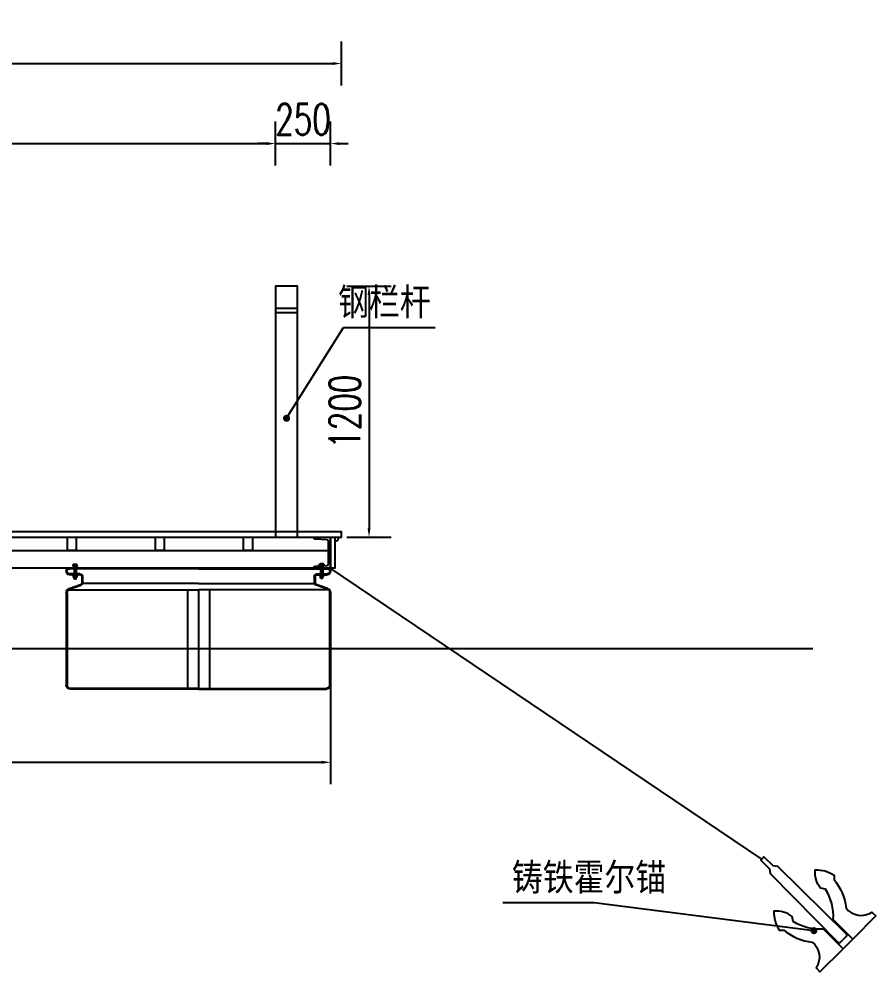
# Model space of a CAD drawing. Header units: millimetres. Extents: x -1471591 to 944464, y -468930 to 547002.
# Drawn here: x -852158 to -848267, y 29741 to 34067 of the extents above; entities that cross this region are included whole.
import ezdxf

# ---------------------------------------------------------------- set-up
doc = ezdxf.new("R2010")
doc.units = ezdxf.units.MM
doc.header["$LTSCALE"] = 10
doc.header["$PDMODE"] = 35
for name, color, linetype in [('DIM_LEAD', 3, 'Continuous'), ('L-WATER水景', 5, 'Continuous'), ('PUB_TEXT', 7, 'Continuous'), ('W-FLOAT_BOWL浮筒', 253, 'Continuous'), ('W-PLASTIC_RAILINGS塑木栏杆', 210, 'Continuous'), ('W-STEEL_FRAME钢架', 3, 'Continuous'), ('W-STEEL_KEEL钢龙骨', 5, 'Continuous'), ('W-WOOD_FLOOR木地板', 30, 'Continuous'), ('螺栓', 146, 'Continuous')]:
    doc.layers.add(name, color=color, linetype=linetype)
doc.styles.add('_TCH_DIM', font='SIMPLEX.shx', dxfattribs={"bigfont": 'hztxt.shx'})
doc.styles.add('STANDARD_T3', font='simplex.shx', dxfattribs={"width": 0.7, "bigfont": 'hztxt.shx'})
doc.dimstyles.new('W&&40', dxfattribs={"dimtxt": 140, "dimasz": 40, "dimexe": 100, "dimexo": 120, "dimgap": 40, "dimtad": 1, "dimdec": 0, "dimzin": 0, "dimdsep": 46, "dimtxsty": 'STANDARD_T3', "dimcen": 0.09, "dimclrd": 1, "dimclre": 1, "dimclrt": 7, "dimazin": 2, "dimtfac": 1, "dimtdec": 0, "dimtix": 1, "dimtmove": 2, "dimatfit": 3, "dimfxl": 0, "dimtolj": 1, "dimtzin": 0, "dimarcsym": 0})

# ---------------------------------------------------------------- blocks, each defined once
blk = doc.blocks.new('*D165')
at = {"layer": 'Defpoints', "color": 0, "transparency": 16777216}
for p in [(-850693.5728222181, 33864.67651455035), (-856293.615393166, 31714.44119787356), (-850693.5728222181, 31714.44119787356)]:
    blk.add_point(p, dxfattribs=at)
at = {"layer": 'W-PLASTIC_RAILINGS塑木栏杆', "color": 1, "lineweight": -2, "transparency": 16777216}
for p, q in [((-856293.615393166, 33764.67651455035), (-856293.615393166, 33964.67651455035)), ((-850693.5728222181, 33764.67651455035), (-850693.5728222181, 33964.67651455035)), ((-856253.615393166, 33864.67651455035), (-850733.5728222181, 33864.67651455035))]:
    blk.add_line(p, q, dxfattribs=at)
at = {"layer": 'W-PLASTIC_RAILINGS塑木栏杆', "color": 1, "transparency": 16777216}
for points in [[(-856253.615393166, 33871.34318121701), (-856253.615393166, 33858.00984788368), (-856293.615393166, 33864.67651455035)], [(-850733.5728222181, 33871.34318121701), (-850733.5728222181, 33858.00984788368), (-850693.5728222181, 33864.67651455035)]]:
    blk.add_solid(points, dxfattribs=at)
at = {"layer": 'W-PLASTIC_RAILINGS塑木栏杆', "color": 7, "transparency": 16777216, "insert": (-853493.594107692, 33974.67651455035), "char_height": 140, "attachment_point": 5, "style": 'STANDARD_T3'}
blk.add_mtext('\\A1;5600', dxfattribs=at)
blk = doc.blocks.new('*D166')
at = {"layer": 'Defpoints', "color": 0, "transparency": 16777216}
for p in [(-850993.615393166, 33501.21576089307), (-855993.615393166, 32854.08247369621), (-850993.615393166, 32854.08247369621)]:
    blk.add_point(p, dxfattribs=at)
at = {"layer": 'W-PLASTIC_RAILINGS塑木栏杆', "color": 1, "lineweight": -2, "transparency": 16777216}
for p, q in [((-855993.615393166, 33401.21576089307), (-855993.615393166, 33601.21576089307)), ((-850993.615393166, 33401.21576089307), (-850993.615393166, 33601.21576089307)), ((-855953.615393166, 33501.21576089307), (-851033.615393166, 33501.21576089307))]:
    blk.add_line(p, q, dxfattribs=at)
at = {"layer": 'W-PLASTIC_RAILINGS塑木栏杆', "color": 1, "transparency": 16777216}
for points in [[(-855953.615393166, 33507.88242755974), (-855953.615393166, 33494.54909422641), (-855993.615393166, 33501.21576089307)], [(-851033.615393166, 33507.88242755974), (-851033.615393166, 33494.54909422641), (-850993.615393166, 33501.21576089307)]]:
    blk.add_solid(points, dxfattribs=at)
at = {"layer": 'W-PLASTIC_RAILINGS塑木栏杆', "color": 7, "transparency": 16777216, "insert": (-853493.615393166, 33611.21576089307), "char_height": 140, "attachment_point": 5, "style": 'STANDARD_T3'}
blk.add_mtext('\\A1;5000', dxfattribs=at)
blk = doc.blocks.new('*D167')
at = {"layer": 'Defpoints', "color": 0, "transparency": 16777216}
for p in [(-850743.615393166, 33501.21576089319), (-850993.615393166, 32854.08247369621), (-850743.615393166, 31574.44119787356)]:
    blk.add_point(p, dxfattribs=at)
at = {"layer": 'W-PLASTIC_RAILINGS塑木栏杆', "color": 1, "lineweight": -2, "transparency": 16777216}
for p, q in [((-850993.615393166, 33401.21576089319), (-850993.615393166, 33601.21576089319)), ((-850743.615393166, 33401.21576089319), (-850743.615393166, 33601.21576089319)), ((-851033.615393166, 33501.21576089319), (-851073.615393166, 33501.21576089319)), ((-850993.615393166, 33501.21576089319), (-850743.615393166, 33501.21576089319)), ((-850703.615393166, 33501.21576089319), (-850663.615393166, 33501.21576089319))]:
    blk.add_line(p, q, dxfattribs=at)
at = {"layer": 'W-PLASTIC_RAILINGS塑木栏杆', "color": 1, "transparency": 16777216}
for points in [[(-851033.615393166, 33507.88242755985), (-851033.615393166, 33494.54909422652), (-850993.615393166, 33501.21576089319)], [(-850703.615393166, 33507.88242755985), (-850703.615393166, 33494.54909422652), (-850743.615393166, 33501.21576089319)]]:
    blk.add_solid(points, dxfattribs=at)
at = {"layer": 'W-PLASTIC_RAILINGS塑木栏杆', "color": 7, "transparency": 16777216, "insert": (-850868.615393166, 33611.21576089319), "char_height": 140, "attachment_point": 5, "style": 'STANDARD_T3'}
blk.add_mtext('\\A1;250', dxfattribs=at)
blk = doc.blocks.new('*D168')
at = {"layer": 'Defpoints', "color": 0, "transparency": 16777216}
for p in [(-856243.615393166, 31574.44119787356), (-850743.615393166, 31574.44119787356), (-850743.615393166, 30692.91237436421)]:
    blk.add_point(p, dxfattribs=at)
at = {"layer": 'W-STEEL_FRAME钢架', "color": 1, "lineweight": -2, "transparency": 16777216}
for p, q in [((-856243.615393166, 31454.44119787356), (-856243.615393166, 30592.91237436421)), ((-850743.615393166, 31454.44119787356), (-850743.615393166, 30592.91237436421)), ((-856203.615393166, 30692.91237436421), (-850783.615393166, 30692.91237436421))]:
    blk.add_line(p, q, dxfattribs=at)
at = {"layer": 'W-STEEL_FRAME钢架', "color": 1, "transparency": 16777216}
for points in [[(-856203.615393166, 30699.57904103088), (-856203.615393166, 30686.24570769754), (-856243.615393166, 30692.91237436421)], [(-850783.615393166, 30699.57904103088), (-850783.615393166, 30686.24570769754), (-850743.615393166, 30692.91237436421)]]:
    blk.add_solid(points, dxfattribs=at)
at = {"layer": 'W-STEEL_FRAME钢架', "color": 7, "transparency": 16777216, "insert": (-853493.615393166, 30802.91237436421), "char_height": 140, "attachment_point": 5, "style": 'STANDARD_T3'}
blk.add_mtext('\\A1;5500', dxfattribs=at)
blk = doc.blocks.new('*U163')
at = {"layer": 'W-STEEL_KEEL钢龙骨'}
blk.add_lwpolyline([(-20, -30), (20, -30), (20, 30), (-20, 30)], close=True, dxfattribs=at)
blk = doc.blocks.new('*U164')
at = {"layer": 'W-STEEL_FRAME钢架', "color": 0, "linetype": 'ByBlock', "lineweight": -2}
for p in [(0, 0), (400, 0), (800, 0), (1200, 0), (1600, 0), (2000, 0)]:
    blk.add_blockref('*U163', p, dxfattribs=at)
blk = doc.blocks.new('螺栓')
at = {"layer": '螺栓'}
for p, q in [((-9.565248159575276, 56.14662436698563), (-8.565248159575276, 57.14662436698563)), ((-9.565248159575276, 56.14662436698563), (-9.565248159575276, 49.79269158397801)), ((8.614986073574983, 57.14662436698563), (-8.565248159575276, 57.14662436698563)), ((9.614986073574983, 56.14662436698563), (8.614986073574983, 57.14662436698563)), ((9.614986074506305, 51.38268738891929), (9.614986073574983, 56.14662436698563)), ((-3.354074314585887, -8.596571926027536), (-4.795058558578603, -7.155385493999347))]:
    blk.add_line(p, q, dxfattribs=at)
for points in [[(-9.565248159575276, 51.38268738891929), (9.614986074506305, 51.38268738891929), (9.614986074506305, 49.79269158397801), (-9.565248159575276, 49.79269158397801)], [(7.677027047495358, 51.38268738891929), (-7.677027047495358, 51.38268738891929)], [(-7.18005226564128, 57.14662436698563), (7.229790180572309, 57.14662436698563)], [(-4.795058558578603, 57.14662436698563), (-4.795058558578603, 51.38268738891929)], [(-4.795058558578603, 51.38268738891929), (-4.795058558578603, 7.701693817973137)], [(-3.354074314585887, 51.38268738891929), (-3.354074314585887, 7.701693817973137)], [(3.403812228352763, 51.38268738891929), (3.403812228352763, 7.701693817973137)], [(4.79505855741445, 51.38268738891929), (4.79505855741445, 57.14662436698563)], [(4.79505855741445, 51.38268738891929), (4.79505855741445, 7.701693817973137)], [(9.614986074506305, 7.701693817973137), (-9.565248159575276, 7.701693817973137)], [(-9.565248159575276, 5.76393697806634), (-9.565248159575276, 7.701693817973137)], [(9.614986074506305, 5.76393697806634), (-9.565248159575276, 5.76393697806634)], [(7.677027047495358, 5.76393697806634), (7.677027047495358, 0), (-7.677027047495358, 0), (-7.677027047495358, 5.76393697806634)], [(-5.1925575096393, 0), (-5.1925575096393, 5.76393697806634)], [(-4.795058558578603, -7.155385493999347), (-4.795058558578603, 0)], [(-3.354074314585887, -8.596571926027536), (-3.354074314585887, 0)], [(3.403812228352763, -8.596571926027536), (3.403812228352763, 0)], [(4.79505855741445, -7.155385493999347), (4.79505855741445, 0)], [(5.242295424570329, 5.76393697806634), (5.242295424570329, 0)], [(9.614986074506305, 7.701693817973137), (9.614986074506305, 5.76393697806634)], [(3.403812228352763, -8.596571926027536), (-3.354074314585887, -8.596571926027536)], [(3.403812228352763, -8.596571926027536), (4.79505855741445, -7.155385493999347)]]:
    blk.add_lwpolyline(points, dxfattribs=at)
for points in [[(-7.354134970461018, 56.91370534803718), (-6.519912857445888, 56.50690581090748), (-5.532231079530902, 56.5740317790769), (-4.760889015509747, 57.09001210611314)], [(-4.744511896627955, 57.12438383605331), (-1.64195777347777, 56.02772345393896), (1.742848910507746, 56.02772345393896), (4.845200847485103, 57.12478820909746)], [(4.810626929509453, 57.09001210611314), (5.582373367506079, 56.5740317790769), (6.569852959481068, 56.50690581090748), (7.404277258436196, 56.91370534803718)]]:
    blk.add_open_spline(points, degree=3, dxfattribs=at)
blk = doc.blocks.new('*U801')
at = {"layer": 'W-FLOAT_BOWL浮筒'}
for p, q in [((-599.9999999995343, 265.3599363097455), (-599.9999999995343, 250.3599363097455)), ((4.656612873077393e-10, 265.3599363097455), (-599.9999999995343, 265.3599363097455)), ((4.656612873077393e-10, 261.3599363097455), (-586.4233488554601, 261.3599363097455)), ((4.656612873077393e-10, 265.3599363097455), (600.0000000004657, 265.3599363076501)), ((4.656612873077393e-10, 261.3599363097455), (586.4233488563914, 261.3599363076501)), ((600.0000000004657, 265.3599363076501), (600.0000000004657, 250.3599363076501)), ((-538.0000000004657, 239.3599363097455), (-586.4233488554601, 239.3599363097455)), ((-538.0000000004657, 235.3599363097455), (-584.9999999995343, 235.3599363097455)), ((-530.0000000004657, 227.3599363097455), (-530.0000000004657, 198.5610956538003)), ((-526.0000000004657, 227.3599363097455), (-526.0000000004657, 198.5610956538003)), ((526.0000000004657, 227.3599363088142), (526.0000000004657, 198.5610956526361)), ((530.0000000004657, 227.3599363088142), (530.0000000004657, 198.5610956526361)), ((538.0000000004657, 239.3599363088142), (586.4233488563914, 239.3599363076501)), ((538.0000000004657, 235.3599363088142), (585.0000000004657, 235.3599363088142)), ((-586.5706717555877, 173.1960425355937), (-535.37173129851, 191.0051573517267)), ((-585.9280038166326, 169.1845095197205), (-534.0575969475321, 187.2271881997585)), ((-4.656612873077393e-10, 195.6995171396993), (-526.3461865296122, 195.6995171396993)), ((4.656612873077393e-10, 195.6995171396993), (526.3461865293793, 195.699517138768)), ((585.9280038163997, 169.184509517625), (534.0575969475321, 187.2271881985944)), ((586.5706717553549, 173.1960425346624), (535.37173129851, 191.0051573496312)), ((-600.0000000004657, 154.3061967797112), (-599.9999999995343, -265.6400636902545)), ((-596.0000000004657, 155.0171252016444), (-596.0000000004657, -265.6400636902545)), ((-590.6503208256327, 166.500648527639), (-4.656612873077393e-10, 166.500648527639)), ((-50.00000000046566, 166.500648527639), (-50.00000000046566, -280.6400636902545)), ((590.6503208253998, 166.5006485267077), (4.656612873077393e-10, 166.500648527639)), ((4.656612873077393e-10, 166.500648527639), (-1.629814505577087e-09, -280.6400636902545)), ((-4.656612873077393e-10, 166.500648527639), (-1.629814505577087e-09, -280.6400636902545)), ((50.00000000046566, 166.500648527639), (49.99999999837019, -280.6400636902545)), ((596.0000000004657, 155.0171252007131), (595.9999999983702, -265.6400636923499)), ((600.0000000004657, 154.3061967787798), (599.9999999983702, -265.6400636923499)), ((4.656612873077393e-10, -280.6400636902545), (-581.0000000004657, -280.6400636902545)), ((4.656612873077393e-10, -284.6400636902545), (-580.9999999995343, -284.6400636902545)), ((-1.629814505577087e-09, -280.6400636902545), (580.9999999983702, -280.6400636911858)), ((-1.629814505577087e-09, -284.6400636902545), (580.9999999983702, -284.6400636911858))]:
    blk.add_line(p, q, dxfattribs=at)
for points in [[(-599.9166268995032, 265.3599363097455), (-530.2562077306211, 265.3599363097455)], [(-599.9166268995032, 265.3599363097455), (-530.2562077306211, 265.3599363097455)], [(599.9166269004345, 265.3599363076501), (530.2562077303883, 265.3599363088142)], [(599.9166269004345, 265.3599363076501), (530.2562077303883, 265.3599363088142)]]:
    blk.add_lwpolyline(points, dxfattribs=at)
for centre, radius, start, end in [((-586.4233488554601, 250.3599363097455), 11, 90, 270), ((586.4233488563914, 250.3599363076501), 11, 270, 90), ((-584.9999999995343, 250.3599363097455), 15, 180, 270), ((-538.0000000004657, 227.3599363097455), 12, 0, 90), ((-538.0000000004657, 227.3599363097455), 8, 0, 90), ((538.0000000004657, 227.3599363088142), 12, 90, 180), ((538.0000000004657, 227.3599363088142), 8, 90, 180), ((585.0000000004657, 250.3599363088142), 15, 270, 0), ((-580.0000000004657, 154.3061967797112), 20, 109.1797943729372, 180), ((-538.0000000004657, 198.5610956538003), 8, 289.1797943729372, 0), ((-538.0000000004657, 198.5610956538003), 12, 289.1797943729372, 0), ((538.0000000004657, 198.5610956526361), 12, 180, 250.8202055988502), ((538.0000000004657, 198.5610956526361), 8, 180, 250.8202055988502), ((580.0000000004657, 154.3061967787798), 20, 0, 70.82020559885027), ((-581.0000000004657, 155.0171252016444), 15, 109.1797943729372, 180), ((581.0000000004657, 155.0171252007131), 15, 0, 70.82020559885027), ((-580.9999999995343, -265.6400636902545), 19, 180, 270), ((-581.0000000004657, -265.6400636902545), 15, 180, 270), ((580.9999999983702, -265.6400636911858), 15, 270, 0), ((580.9999999983702, -265.6400636911858), 19, 270, 0)]:
    blk.add_arc(centre, radius, start, end, dxfattribs=at)
blk.add_blockref('螺栓', (-559.9427259905497, 227.4934393242002))
at = {"xscale": -1}
blk.add_blockref('螺栓', (559.9427259896183, 224.294804608915), dxfattribs=at)
blk = doc.blocks.new('*U802')
at = {"color": 0, "linetype": 'ByBlock', "lineweight": -2}
for p in [(0, 0), (1550, 0)]:
    blk.add_blockref('*U801', p, dxfattribs=at)
blk = doc.blocks.new('$matou$00000106')
blk.add_line((-31.05217485755566, -275, 1e-08), (31.05217485755566, -275, 1e-08))
at = {"elevation": 1e-08}
for points in [[(0.8230367214709986, 275), (-9.824270335608162, 275), (-9.824270335608162, 218.6960858330713), (-22.68924370946479, 201.1841838567343), (-26.69039382584742, -238.5462677103642), (-20.54831576009747, -244.6883457761141), (0.4239195028785616, -244.6883457761141)], [(0.02480228428612463, 275), (10.67210934136529, 275), (10.67210934136529, 218.6960858330713), (23.53708271522191, 201.1841838567343), (27.53823283160455, -238.5462677103642), (21.39615476585459, -244.6883457761141), (0.4239195028785616, -244.6883457761141)]]:
    blk.add_lwpolyline(points, dxfattribs=at)
for points in [[(-31.05217485755566, -275), (-31.05217485755566, -148.774672574189, -0.1586914584797146), (-103.9289833861985, -25.67519625861314), (-90.35928303786204, -7.176504901755834, 0.1866872621104164), (-132.5793278390483, 68.22625403958955, 0.1690451906549297), (-175.969356258167, -9.052904067095369), (-161.7035518337507, -23.31870849148254, 0.1524003539800897), (-109.0761700873845, -153.1794071640761, -0.3914808679668699), (-179.115540275583, -249.1073296889663), (-179.115540275583, -273.4220810215338), (-31.05217485755566, -275)], [(31.05217485755566, -275), (31.05217485755566, -148.774672574189, 0.1586914584797146), (103.9289833862276, -25.67519625861314), (90.35928303786204, -7.176504901755834, -0.1866872621104164), (132.5793278390775, 68.22625403958955, -0.1690451906549297), (175.969356258167, -9.052904067095369), (161.7035518337798, -23.31870849148254, -0.1524003539800897), (109.0761700873845, -153.1794071640761, 0.3914808679668699), (179.115540275583, -249.1073296889663), (179.115540275583, -273.4220810215338), (31.05217485755566, -275)]]:
    blk.add_lwpolyline(points, format="xyb", dxfattribs=at)
blk = doc.blocks.new('*D906')
at = {"layer": 'Defpoints', "color": 0, "transparency": 16777216}
for p in [(-850893.6153931664, 32854.08247369622), (-850893.6153931664, 31714.44119787357), (-850569.0135424687, 31714.44119787357)]:
    blk.add_point(p, dxfattribs=at)
at = {"layer": 'W-PLASTIC_RAILINGS塑木栏杆', "color": 1, "lineweight": -2, "transparency": 16777216}
for p, q in [((-850669.0135424687, 32854.08247369622), (-850469.0135424687, 32854.08247369622)), ((-850569.0135424687, 32814.08247369622), (-850569.0135424687, 31754.44119787357)), ((-850669.0135424687, 31714.44119787357), (-850469.0135424687, 31714.44119787357))]:
    blk.add_line(p, q, dxfattribs=at)
at = {"layer": 'W-PLASTIC_RAILINGS塑木栏杆', "color": 1, "transparency": 16777216}
for points in [[(-850575.6802091353, 32814.08247369622), (-850562.346875802, 32814.08247369622), (-850569.0135424687, 32854.08247369622)], [(-850575.6802091353, 31754.44119787357), (-850562.346875802, 31754.44119787357), (-850569.0135424687, 31714.44119787357)]]:
    blk.add_solid(points, dxfattribs=at)
at = {"layer": 'W-PLASTIC_RAILINGS塑木栏杆', "color": 7, "transparency": 16777216, "insert": (-850679.0135424684, 32284.26183578513), "char_height": 140, "attachment_point": 5, "rotation": 90, "style": 'STANDARD_T3'}
blk.add_mtext('\\A1;1200', dxfattribs=at)

msp = doc.modelspace()

# ---------------------------------------------------------------- linework, layer by layer
at = {"layer": 'DIM_LEAD'}
for p, q in [((-850943.615393166, 32254.26183578488), (-850684.5230151303, 32666.17213207204)), ((-850684.5230151303, 32666.17213207204), (-850269.3268347047, 32666.17213207204)), ((-849546.6737510385, 30054.83087116666), (-849961.8699314641, 30054.83087116666)), ((-848548.5218928964, 29928.58757052314), (-849546.6737510385, 30054.83087116666))]:
    msp.add_line(p, q, dxfattribs=at)
at = {"layer": 'DIM_LEAD', "const_width": 16}
for points in [[(-850947.8748550434, 32247.49005725076, 1), (-850939.3559312886, 32261.033614319, 1)], [(-848540.5851211046, 29927.58375105492, 1), (-848556.4586646882, 29929.59138999137, 1)]]:
    msp.add_lwpolyline(points, format="xyb", close=True, dxfattribs=at)
at = {"layer": 'L-WATER水景'}
msp.add_line((-848552.9574040859, 31208.44119787333), (-858935.9052417125, 31208.44119787333), dxfattribs=at)
at = {"layer": 'W-PLASTIC_RAILINGS塑木栏杆'}
for p, q in [((-850993.615393166, 32754.08247369621), (-850893.615393166, 32754.08247369621)), ((-850993.615393166, 32734.08247369621), (-850893.615393166, 32734.08247369621)), ((-850753.1900016894, 31578.51195722184), (-848786.3822369467, 30253.04614523676, 1e-08))]:
    msp.add_line(p, q, dxfattribs=at)
msp.add_lwpolyline([(-850993.615393166, 31714.44119787356), (-850893.615393166, 31714.44119787356), (-850893.615393166, 32854.08247369621), (-850993.615393166, 32854.08247369621)], close=True, dxfattribs=at)
at = {"layer": 'W-STEEL_FRAME钢架'}
msp.add_lwpolyline([(-856243.615393166, 31714.44119787356), (-850743.615393166, 31714.44119787356), (-850743.615393166, 31574.44119787356), (-856243.615393166, 31574.44119787356)], close=True, dxfattribs=at)
msp.add_lwpolyline([(-850818.865393166, 31714.44119787356), (-850743.615393166, 31714.44119787356), (-850743.615393166, 31574.44119787356), (-850818.865393166, 31574.44119787356), (-850818.865393166, 31578.21024722327, -0.3988948704206777), (-850813.8913270398, 31583.45299082762), (-850760.6555033759, 31586.25487628346, 0.3988948704207546), (-850752.365393166, 31594.99278229009), (-850752.365393166, 31693.88961345702, 0.3988948704206855), (-850760.6555033759, 31702.62751946319), (-850813.8913270398, 31705.42940491904, -0.3988948704206777), (-850818.865393166, 31710.67214852339)], format="xyb", close=True, dxfattribs=at)
at = {"layer": 'W-STEEL_FRAME钢架', "color": 1}
msp.add_lwpolyline([(-850743.698766266, 31574.44119787356), (-853493.615393166, 31574.44119787356), (-853493.615393166, 31654.44119787356), (-850743.698766266, 31654.44119787356)], close=True, dxfattribs=at)
at = {"layer": 'W-WOOD_FLOOR木地板'}
for points in [[(-856293.615393166, 31714.44119787356), (-850693.5728222181, 31714.44119787356), (-850693.5728222181, 31739.44119787356), (-856293.615393166, 31739.44119787356)], [(-850743.615393166, 31714.44119787356), (-850723.615393166, 31714.44119787356), (-850723.615393166, 31574.44119787356), (-850743.615393166, 31574.44119787356)]]:
    msp.add_lwpolyline(points, close=True, dxfattribs=at)
msp.add_arc((-850723.615393166, 31714.44119787356), 18.04257094802326, 270, 0, dxfattribs=at)

# ---------------------------------------------------------------- block references
at = {"xscale": -1}
msp.add_blockref('*U802', (-851343.8085033561, 31309.08126156381), dxfattribs=at)
at = {"layer": 'W-PLASTIC_RAILINGS塑木栏杆', "yscale": -1, "rotation": 225}
msp.add_blockref('$matou$00000106', (-848588.1459427463, 30062.37370978453), dxfattribs=at)
at = {"layer": 'W-STEEL_FRAME钢架', "xscale": -1}
msp.add_blockref('*U164', (-851118.698766266, 31684.44119787356), dxfattribs=at)

# ---------------------------------------------------------------- texts
at = {"layer": 'PUB_TEXT', "color": 7, "style": '_TCH_DIM'}
for s, p in [('钢栏杆', (-850709.2795906102, 32708.17213207204)), ('铸铁霍尔锚', (-849919.8699314641, 30096.83087116666))]:
    msp.add_text(s, height=140, dxfattribs=at).set_placement(p)

# ---------------------------------------------------------------- dimensions: what is measured, and where the dimension line sits
at = {"layer": 'W-PLASTIC_RAILINGS塑木栏杆'}
for base, p1, p2, picture, middle in [((-850693.5728222181, 33864.67651455035), (-856293.615393166, 31714.44119787356), (-850693.5728222181, 31714.44119787356), '*D165', (-853493.594107692, 33974.67651455035)), ((-850993.615393166, 33501.21576089307), (-855993.615393166, 32854.08247369621), (-850993.615393166, 32854.08247369621), '*D166', (-853493.615393166, 33611.21576089307)), ((-850743.615393166, 33501.21576089319), (-850993.615393166, 32854.08247369621), (-850743.615393166, 31574.44119787356), '*D167', (-850868.615393166, 33611.21576089319))]:
    dim = msp.add_linear_dim(base=base, p1=p1, p2=p2, dimstyle='W&&40', override={"dimfxlon": 1}, dxfattribs=at)
    dim.commit()
    dim.dimension.update_dxf_attribs({"geometry": picture, "text_midpoint": middle})
dim = msp.add_linear_dim(base=(-850569.0135424687, 31714.44119787357), p1=(-850893.615393166, 32854.08247369621), p2=(-850893.615393166, 31714.44119787356), angle=90, text='1200', dimstyle='W&&40', override={"dimfxlon": 1}, dxfattribs=at)
dim.commit()
dim.dimension.update_dxf_attribs({"geometry": '*D906', "text_midpoint": (-850679.0135424684, 32284.26183578513)})
at = {"layer": 'W-STEEL_FRAME钢架'}
dim = msp.add_linear_dim(base=(-850743.615393166, 30692.91237436421), p1=(-856243.615393166, 31574.44119787356), p2=(-850743.615393166, 31574.44119787356), dimstyle='W&&40', dxfattribs=at)
dim.commit()
dim.dimension.update_dxf_attribs({"geometry": '*D168', "text_midpoint": (-853493.615393166, 30802.91237436421)})

doc.saveas('drawing.dxf')
